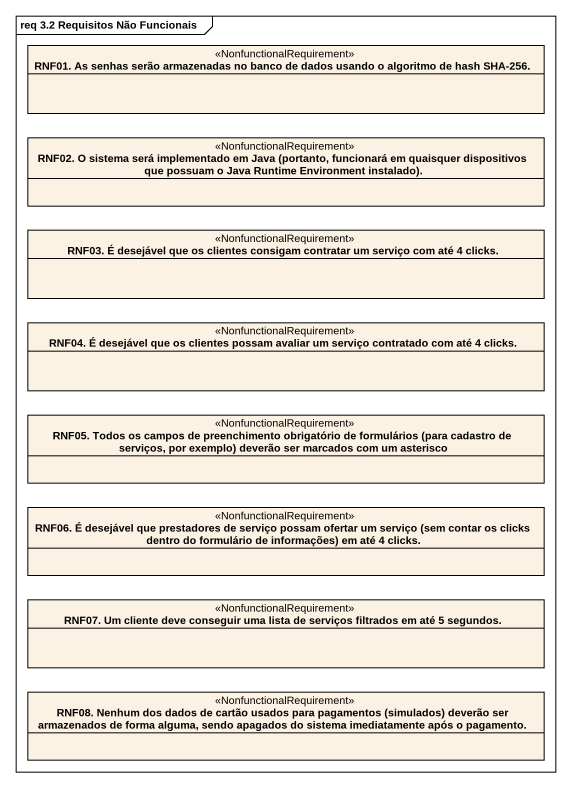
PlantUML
@startuml
mainframe req 3.2 Requisitos Não Funcionais
hide circle
hide empty members
class "RNF01. As senhas serão armazenadas no banco de dados usando o algoritmo de hash SHA-256." as RNF01_As_senhas_serão <<NonfunctionalRequirement>>
class "RNF02. O sistema será implementado em Java (portanto, funcionará em quaisquer dispositivos que possuam o Java Runtime Environment instalado)." as RNF02_O_sistema_será <<NonfunctionalRequirement>>
class "RNF03. É desejável que os clientes consigam contratar um serviço com até 4 clicks." as RNF03_É_desejável_que_os <<NonfunctionalRequirement>>
class "RNF04. É desejável que os clientes possam avaliar um serviço contratado com até 4 clicks." as RNF04_É_desejável_que_os <<NonfunctionalRequirement>>
class "RNF05. Todos os campos de preenchimento obrigatório de formulários (para cadastro de serviços, por exemplo) deverão ser marcados com um asterisco" as RNF05_Todos_os_campos_de <<NonfunctionalRequirement>>
class "RNF06. É desejável que prestadores de serviço possam ofertar um serviço (sem contar os clicks dentro do formulário de informações) em até 4 clicks." as RNF06_É_desejável_que <<NonfunctionalRequirement>>
class "RNF07. Um cliente deve conseguir uma lista de serviços filtrados em até 5 segundos." as RNF07_Um_cliente_deve <<NonfunctionalRequirement>>
class "RNF08. Nenhum dos dados de cartão usados para pagamentos (simulados) deverão ser armazenados de forma alguma, sendo apagados do sistema imediatamente após o pagamento." as RNF08_Nenhum_dos_dados_de <<NonfunctionalRequirement>>
@enduml
